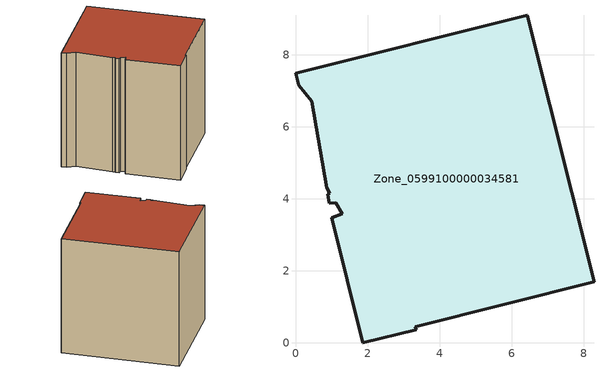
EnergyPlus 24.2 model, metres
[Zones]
Zone_0599100000034581
 floor ground (C_G): 8.29,1.7 3.33,0.46 3.35,0.37 1.87,0 1,3.48 1.3,3.6 1.12,3.89 0.93,3.89 0.89,4.14 0.96,4.16 0.86,4.31 0.46,6.71 0.09,7.15 0,7.49 6.44,9.11 z0
 wall outside (C_F): 8.29,1.7 6.44,9.11 0,7.49 0.09,7.15 0.46,6.71 0.86,4.31 0.96,4.16 0.89,4.14 0.93,3.89 1.12,3.89 1.3,3.6 1,3.48 1.87,0 3.35,0.37 3.33,0.46 8.29,1.7 z0:8.04
 roof outside (C_R): 3.33,0.46 8.29,1.7 6.44,9.11 0,7.49 0.09,7.15 0.46,6.71 0.86,4.31 0.96,4.16 0.89,4.14 0.93,3.89 1.12,3.89 1.3,3.6 1,3.48 1.87,0 3.35,0.37 z8.04
[BUILDING]
Pand.0599100000034581: North Axis=0; Terrain=City; Loads Convergence Tolerance Value=0.04; Temperature Convergence Tolerance Value=0.4; Solar Distribution=FullExterior; Maximum Number of Warmup Days=25; Minimum Number of Warmup Days=1
[Site:Location]
Rotterdam.The.Hague.AP_ZH_NLD Design_Conditions: Latitude=51.96; Longitude=4.45; Time Zone=1; Elevation=-4.5
[SITE:GROUNDTEMPERATURE:BUILDINGSURFACE]
18, 18, 18, 18, 18, 18, 18, 18, 18, 18, 18, 18
[MATERIAL] Thermal Absorptance=0.9; Solar Absorptance=0.7; Visible Absorptance=0.7
Name | Roughness | Thickness | Conductivity | Density | Specific Heat
G.TC.1965-1974 | MediumSmooth | 0.15 | 0.882353 | 540 | 1210
F.TC.1965-1974 | Rough | 0.3 | 0.697674 | 1920 | 840
R.TC.1965-1974 | MediumRough | 0.2 | 0.232558 | 1500 | 1000
[CONSTRUCTION]
C_G: G.TC.1965-1974
C_F: F.TC.1965-1974
C_R: R.TC.1965-1974
[ZONE]
Zone_0599100000034581: Type=1; Multiplier=1; Ceiling Height=Autocalculate; Volume=Autocalculate; Floor Area=autocalculate; Part of Total Floor Area=Yes
[ZONEINFILTRATION:DESIGNFLOWRATE]
Infil_Zone_0599100000034581: Zone or ZoneList or Space or SpaceList=Zone_0599100000034581; Schedule=AlwaysOn; Design Flow Rate Calculation Method=Flow/Area; Flow Rate per Floor Area=0.003; Constant Term Coefficient=1; Temperature Term Coefficient=0; Velocity Term Coefficient=0; Velocity Squared Term Coefficient=0
[HVACTEMPLATE:ZONE:IDEALLOADSAIRSYSTEM]
Zone_0599100000034581: Maximum Heating Supply Air Temperature=50; Minimum Cooling Supply Air Temperature=13; Maximum Heating Supply Air Humidity Ratio=0.0156; Minimum Cooling Supply Air Humidity Ratio=0.0077; Heating Limit=NoLimit; Cooling Limit=NoLimit; Dehumidification Control Type=ConstantSensibleHeatRatio; Cooling Sensible Heat Ratio=0.7; Dehumidification Setpoint=60; Humidification Control Type=None; Humidification Setpoint=30; Outdoor Air Method=None; Outdoor Air Flow Rate per Person=0.00944; Outdoor Air Flow Rate per Zone Floor Area=0; Outdoor Air Flow Rate per Zone=0; Demand Controlled Ventilation Type=None; Outdoor Air Economizer Type=NoEconomizer; Heat Recovery Type=None; Sensible Heat Recovery Effectiveness=0.7; Latent Heat Recovery Effectiveness=0.65
[ZONECONTROL:THERMOSTAT]
ThermostatControl_Zone_0599100000034581: Zone or ZoneList=Zone_0599100000034581; Control Type Schedule=DualSetpointControlType; Control 1=Thermostat_Zone_0599100000034581; Temperature Difference Between Cutout And Setpoint=0
[THERMOSTATSETPOINT:DUALSETPOINT]
Thermostat_Zone_0599100000034581: Heating Setpoint Temperature Schedule=HeatingSetpoint_Zone_0599100000034581; Cooling Setpoint Temperature Schedule=CoolingSetpoint_Zone_0599100000034581
[SCHEDULE:COMPACT]
HeatingSetpoint_Zone_0599100000034581: Through: 12/31, For: AllDays, Until: 24:00, 21
CoolingSetpoint_Zone_0599100000034581: Through: 12/31, For: AllDays, Until: 24:00, 24
DualSetpointControlType: Through: 12/31, For: AllDays, Until: 24:00, 4
AlwaysOn: Through: 12/31, For: AllDays, Until: 24:00, 1
